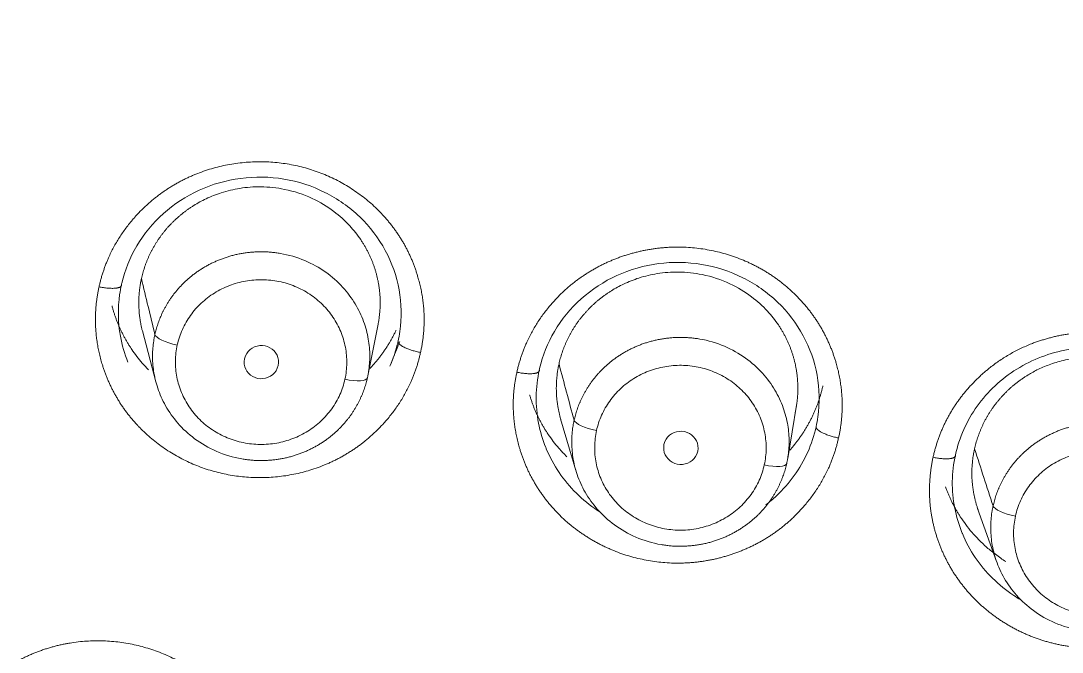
# Model space of a CAD drawing. Extents: x 6534 to 7663, y 0 to 827.
# Drawn here: x 7132.29 to 7145.88, y 523.25 to 531.49 of the extents above; entities that cross this region are included whole.
import ezdxf

# ---------------------------------------------------------------- set-up
doc = ezdxf.new("R2010")
doc.units = 0
doc.header["$LTSCALE"] = 30
doc.header["$MEASUREMENT"] = 0
doc.layers.add('1', color=7, linetype='CONTINUOUS')

msp = doc.modelspace()

# ---------------------------------------------------------------- linework, layer by layer
at = {"layer": '1', "color": 7, "linetype": 'Continuous', "lineweight": 18}
for p, q in [((7133.875, 527.445), (7134.051, 526.777)), ((7136.818, 526.856), (7136.953, 527.533)), ((7142.301, 525.777), (7142.416, 526.472)), ((7139.336, 526.297), (7139.536, 525.62)), ((7144.781, 525.123), (7145.029, 524.43))]:
    msp.add_line(p, q, dxfattribs=at)
for centre, major_axis, ratio, start_param, end_param in [((7103.394, 533.307), (-60.5, 0), 0.961466, 2.420581, 4.712389), ((7103.394, 533.445), (60, 0), 0.961466, 4.72417, 7.853982), ((7103.394, 533.445), (-59.925, 0), 0.961466, 1.570796, 4.712389), ((7134.331, 527.342), (0.293, -0.065), 0.268941, 3.272173, 4.771701), ((7136.52, 526.895), (-0.293, 0.065), 0.268891, 1.630242, 3.147224), ((7139.805, 526.224), (0.293, -0.065), 0.268935, 3.280974, 4.771675), ((7141.995, 525.776), (-0.293, 0.065), 0.268886, 1.630329, 3.155928), ((7145.275, 525.106), (0.293, -0.065), 0.26891, 3.298666, 4.771557)]:
    msp.add_ellipse(centre, major_axis=major_axis, ratio=ratio, start_param=start_param, end_param=end_param, dxfattribs=at)
at = {"layer": '1', "color": 7, "linetype": 'Continuous', "lineweight": 13}
for centre, major_axis, start_param, end_param in [((7103.394, 533.307), (-59.425, 0), 1.570796, 4.70194), ((7103.394, 533.307), (-57.948, 0), 1.579187, 4.712389), ((7103.394, 533.352), (57.403, 0), 4.721079, 7.853982)]:
    msp.add_ellipse(centre, major_axis=major_axis, ratio=0.961466, start_param=start_param, end_param=end_param, dxfattribs=at)
for points, degree, knots in [([(7133.309, 528.019), (7133.398, 528.421), (7133.758, 528.923), (7134.061, 529.209), (7134.238, 529.32), (7134.595, 529.543), (7135.438, 529.693), (7136.273, 529.522), (7136.977, 529.055), (7137.209, 528.712), (7137.323, 528.543), (7137.401, 528.353), (7137.478, 528.165), (7137.596, 527.564), (7137.507, 527.161)], 2, [0, 0, 0, 0.125, 0.1875, 0.25, 0.25, 0.375, 0.5, 0.625, 0.75, 0.75, 0.8125, 0.8125, 0.875, 1, 1, 1]), ([(7138.765, 526.904), (7138.854, 527.305), (7139.213, 527.807), (7139.516, 528.093), (7139.87, 528.314), (7140.263, 528.466), (7140.471, 528.503), (7140.891, 528.579), (7141.734, 528.406), (7142.088, 528.171), (7142.261, 528.055), (7142.555, 527.763), (7142.783, 527.424), (7142.861, 527.232), (7142.938, 527.044), (7143.054, 526.446), (7142.965, 526.045)], 2, [0, 0, 0, 0.125, 0.1875, 0.25, 0.3125, 0.375, 0.375, 0.5, 0.625, 0.625, 0.6875, 0.75, 0.8125, 0.8125, 0.875, 1, 1, 1]), ([(7134.331, 527.26), (7134.346, 527.329), (7134.369, 527.396), (7134.427, 527.526), (7134.462, 527.588), (7134.545, 527.704), (7134.592, 527.758), (7134.697, 527.856), (7134.755, 527.9), (7134.878, 527.977), (7134.943, 528.009), (7135.079, 528.062), (7135.15, 528.081), (7135.294, 528.107), (7135.367, 528.113), (7135.514, 528.111), (7135.587, 528.103), (7135.73, 528.074), (7135.8, 528.053), (7135.935, 527.997), (7135.999, 527.963), (7136.12, 527.883), (7136.176, 527.837), (7136.278, 527.737), (7136.324, 527.681), (7136.404, 527.563), (7136.438, 527.5), (7136.492, 527.37), (7136.512, 527.302), (7136.539, 527.163), (7136.545, 527.093), (7136.543, 526.952), (7136.535, 526.882), (7136.52, 526.813)], 3, [0, 0, 0, 0, 0.0625, 0.0625, 0.125, 0.125, 0.1875, 0.1875, 0.25, 0.25, 0.3125, 0.3125, 0.375, 0.375, 0.4375, 0.4375, 0.5, 0.5, 0.5625, 0.5625, 0.625, 0.625, 0.6875, 0.6875, 0.75, 0.75, 0.8125, 0.8125, 0.875, 0.875, 0.9375, 0.9375, 1, 1, 1, 1]), ([(7137.507, 527.161), (7137.418, 526.759), (7137.058, 526.257), (7136.755, 525.971), (7136.578, 525.86), (7136.221, 525.636), (7135.378, 525.487), (7134.543, 525.658), (7133.839, 526.124), (7133.607, 526.467), (7133.493, 526.637), (7133.415, 526.827), (7133.338, 527.014), (7133.22, 527.615), (7133.309, 528.019)], 2, [0, 0, 0, 0.125, 0.1875, 0.25, 0.25, 0.375, 0.5, 0.625, 0.75, 0.75, 0.8125, 0.8125, 0.875, 1, 1, 1]), ([(7144.199, 525.793), (7144.291, 526.199), (7144.526, 526.528), (7144.646, 526.695), (7144.952, 526.984), (7145.482, 527.318), (7145.909, 527.394), (7146.339, 527.47), (7146.758, 527.382), (7147.175, 527.294), (7147.528, 527.058), (7147.878, 526.825), (7148.108, 526.481), (7148.221, 526.311), (7148.376, 525.933), (7148.415, 525.735), (7148.489, 525.346), (7148.403, 524.934)], 2, [0, 0, 0, 0.125, 0.125, 0.1875, 0.25, 0.375, 0.375, 0.5, 0.5, 0.625, 0.625, 0.75, 0.75, 0.8125, 0.875, 0.875, 1, 1, 1]), ([(7136.52, 526.813), (7136.505, 526.744), (7136.483, 526.676), (7136.425, 526.547), (7136.389, 526.485), (7136.306, 526.369), (7136.259, 526.315), (7136.154, 526.217), (7136.096, 526.172), (7135.974, 526.096), (7135.908, 526.063), (7135.772, 526.011), (7135.702, 525.991), (7135.558, 525.966), (7135.484, 525.96), (7135.338, 525.962), (7135.265, 525.969), (7135.121, 525.999), (7135.051, 526.02), (7134.917, 526.076), (7134.852, 526.11), (7134.732, 526.19), (7134.675, 526.235), (7134.573, 526.336), (7134.527, 526.391), (7134.447, 526.509), (7134.414, 526.572), (7134.359, 526.703), (7134.339, 526.771), (7134.312, 526.91), (7134.306, 526.98), (7134.308, 527.121), (7134.316, 527.191), (7134.331, 527.26)], 3, [0, 0, 0, 0, 0.0625, 0.0625, 0.125, 0.125, 0.1875, 0.1875, 0.25, 0.25, 0.3125, 0.3125, 0.375, 0.375, 0.4375, 0.4375, 0.5, 0.5, 0.5625, 0.5625, 0.625, 0.625, 0.6875, 0.6875, 0.75, 0.75, 0.8125, 0.8125, 0.875, 0.875, 0.9375, 0.9375, 1, 1, 1, 1]), ([(7142.965, 526.045), (7142.876, 525.644), (7142.516, 525.142), (7142.214, 524.856), (7141.86, 524.635), (7141.467, 524.483), (7141.259, 524.446), (7140.839, 524.37), (7139.996, 524.543), (7139.642, 524.779), (7139.468, 524.894), (7139.174, 525.186), (7138.947, 525.526), (7138.869, 525.717), (7138.792, 525.905), (7138.676, 526.503), (7138.765, 526.904)], 2, [0, 0, 0, 0.125, 0.1875, 0.25, 0.3125, 0.375, 0.375, 0.5, 0.625, 0.625, 0.6875, 0.75, 0.8125, 0.8125, 0.875, 1, 1, 1]), ([(7139.805, 526.141), (7139.82, 526.21), (7139.842, 526.278), (7139.9, 526.407), (7139.936, 526.469), (7140.019, 526.585), (7140.066, 526.639), (7140.171, 526.738), (7140.229, 526.782), (7140.352, 526.859), (7140.417, 526.891), (7140.553, 526.943), (7140.624, 526.963), (7140.768, 526.989), (7140.841, 526.995), (7140.988, 526.993), (7141.061, 526.985), (7141.205, 526.956), (7141.275, 526.934), (7141.409, 526.879), (7141.474, 526.844), (7141.595, 526.765), (7141.651, 526.719), (7141.753, 526.618), (7141.799, 526.563), (7141.879, 526.445), (7141.913, 526.382), (7141.967, 526.251), (7141.988, 526.183), (7142.014, 526.044), (7142.021, 525.974), (7142.019, 525.833), (7142.011, 525.763), (7141.995, 525.694)], 3, [0, 0, 0, 0, 0.0625, 0.0625, 0.125, 0.125, 0.1875, 0.1875, 0.25, 0.25, 0.3125, 0.3125, 0.375, 0.375, 0.4375, 0.4375, 0.5, 0.5, 0.5625, 0.5625, 0.625, 0.625, 0.6875, 0.6875, 0.75, 0.75, 0.8125, 0.8125, 0.875, 0.875, 0.9375, 0.9375, 1, 1, 1, 1]), ([(7141.995, 525.694), (7141.98, 525.625), (7141.958, 525.557), (7141.9, 525.428), (7141.864, 525.366), (7141.781, 525.25), (7141.734, 525.196), (7141.629, 525.097), (7141.571, 525.053), (7141.448, 524.976), (7141.383, 524.944), (7141.247, 524.892), (7141.176, 524.872), (7141.032, 524.846), (7140.959, 524.84), (7140.812, 524.842), (7140.739, 524.85), (7140.596, 524.879), (7140.525, 524.901), (7140.391, 524.956), (7140.326, 524.991), (7140.206, 525.07), (7140.149, 525.116), (7140.047, 525.217), (7140.001, 525.272), (7139.921, 525.39), (7139.887, 525.453), (7139.833, 525.584), (7139.813, 525.652), (7139.786, 525.791), (7139.78, 525.861), (7139.782, 526.002), (7139.79, 526.072), (7139.805, 526.141)], 3, [0, 0, 0, 0, 0.0625, 0.0625, 0.125, 0.125, 0.1875, 0.1875, 0.25, 0.25, 0.3125, 0.3125, 0.375, 0.375, 0.4375, 0.4375, 0.5, 0.5, 0.5625, 0.5625, 0.625, 0.625, 0.6875, 0.6875, 0.75, 0.75, 0.8125, 0.8125, 0.875, 0.875, 0.9375, 0.9375, 1, 1, 1, 1]), ([(7142.672, 526.192), (7142.647, 526.078), (7142.61, 525.967), (7142.514, 525.753), (7142.456, 525.651), (7142.319, 525.459), (7142.24, 525.37), (7142.11, 525.248), (7142.063, 525.209), (7142.015, 525.172)], 3, [0, 0, 0, 0, 0.284941, 0.284941, 0.569882, 0.569882, 0.854823, 0.854823, 1, 1, 1, 1]), ([(7139.839, 525.086), (7139.832, 525.09), (7139.825, 525.095), (7139.719, 525.165), (7139.626, 525.24), (7139.457, 525.407), (7139.381, 525.498), (7139.25, 525.693), (7139.194, 525.797), (7139.147, 525.91), (7139.145, 525.914), (7139.143, 525.919)], 3, [0, 0, 0, 0, 0.02186, 0.02186, 0.343325, 0.343325, 0.664791, 0.664791, 0.986257, 0.986257, 1, 1, 1, 1]), ([(7145.275, 525.024), (7145.29, 525.092), (7145.312, 525.16), (7145.37, 525.29), (7145.406, 525.352), (7145.489, 525.468), (7145.537, 525.522), (7145.642, 525.62), (7145.699, 525.665), (7145.822, 525.741), (7145.888, 525.774), (7146.024, 525.826), (7146.095, 525.846), (7146.239, 525.872), (7146.313, 525.878), (7146.459, 525.876), (7146.533, 525.868), (7146.676, 525.839), (7146.746, 525.817), (7146.881, 525.761), (7146.946, 525.727), (7147.067, 525.647), (7147.123, 525.602), (7147.225, 525.501), (7147.271, 525.445), (7147.351, 525.327), (7147.385, 525.264), (7147.44, 525.133), (7147.46, 525.065), (7147.487, 524.926), (7147.493, 524.856), (7147.491, 524.715), (7147.483, 524.644), (7147.468, 524.575)], 3, [0, 0, 0, 0, 0.0625, 0.0625, 0.125, 0.125, 0.1875, 0.1875, 0.25, 0.25, 0.3125, 0.3125, 0.375, 0.375, 0.4375, 0.4375, 0.5, 0.5, 0.5625, 0.5625, 0.625, 0.625, 0.6875, 0.6875, 0.75, 0.75, 0.8125, 0.8125, 0.875, 0.875, 0.9375, 0.9375, 1, 1, 1, 1]), ([(7148.403, 524.934), (7148.311, 524.528), (7148.076, 524.2), (7147.956, 524.033), (7147.65, 523.743), (7147.119, 523.409), (7146.692, 523.334), (7146.263, 523.258), (7145.843, 523.346), (7145.427, 523.433), (7145.073, 523.669), (7144.724, 523.903), (7144.493, 524.247), (7144.38, 524.416), (7144.225, 524.794), (7144.187, 524.993), (7144.112, 525.382), (7144.199, 525.793)], 2, [0, 0, 0, 0.125, 0.125, 0.1875, 0.25, 0.375, 0.375, 0.5, 0.5, 0.625, 0.625, 0.75, 0.75, 0.8125, 0.875, 0.875, 1, 1, 1]), ([(7147.468, 524.575), (7147.453, 524.506), (7147.43, 524.439), (7147.372, 524.309), (7147.337, 524.247), (7147.254, 524.131), (7147.206, 524.077), (7147.101, 523.978), (7147.043, 523.934), (7146.92, 523.857), (7146.855, 523.825), (7146.719, 523.773), (7146.648, 523.753), (7146.504, 523.727), (7146.43, 523.721), (7146.283, 523.723), (7146.21, 523.731), (7146.067, 523.76), (7145.996, 523.782), (7145.862, 523.837), (7145.797, 523.872), (7145.676, 523.951), (7145.62, 523.997), (7145.517, 524.098), (7145.471, 524.153), (7145.391, 524.272), (7145.358, 524.335), (7145.303, 524.466), (7145.283, 524.534), (7145.256, 524.672), (7145.25, 524.743), (7145.251, 524.884), (7145.26, 524.955), (7145.275, 525.024)], 3, [0, 0, 0, 0, 0.0625, 0.0625, 0.125, 0.125, 0.1875, 0.1875, 0.25, 0.25, 0.3125, 0.3125, 0.375, 0.375, 0.4375, 0.4375, 0.5, 0.5, 0.5625, 0.5625, 0.625, 0.625, 0.6875, 0.6875, 0.75, 0.75, 0.8125, 0.8125, 0.875, 0.875, 0.9375, 0.9375, 1, 1, 1, 1]), ([(7145.344, 523.932), (7145.313, 523.949), (7145.283, 523.968), (7145.154, 524.054), (7145.061, 524.129), (7144.891, 524.296), (7144.815, 524.387), (7144.683, 524.583), (7144.627, 524.687), (7144.581, 524.8), (7144.579, 524.804), (7144.577, 524.809)], 3, [0, 0, 0, 0, 0.088519, 0.088519, 0.388077, 0.388077, 0.687636, 0.687636, 0.987194, 0.987194, 1, 1, 1, 1]), ([(7131.333, 522.172), (7131.507, 522.548), (7131.968, 522.967), (7132.326, 523.186), (7132.524, 523.259), (7132.921, 523.406), (7133.778, 523.384), (7134.557, 523.05), (7135.145, 522.453), (7135.298, 522.071), (7135.373, 521.883), (7135.408, 521.681), (7135.443, 521.482), (7135.429, 520.871), (7135.254, 520.494)], 2, [0, 0, 0, 0.125, 0.1875, 0.25, 0.25, 0.375, 0.5, 0.625, 0.75, 0.75, 0.8125, 0.8125, 0.875, 1, 1, 1])]:
    msp.add_open_spline(points, degree=degree, knots=knots, dxfattribs=at)
at = {"layer": '1', "color": 7, "linetype": 'Continuous', "lineweight": 18}
for points, knots in [([(7133.602, 528.047), (7133.603, 528.054), (7133.643, 528.231), (7133.78, 528.572), (7134.13, 528.998), (7134.605, 529.307), (7135.154, 529.464), (7135.728, 529.454), (7136.271, 529.278), (7136.734, 528.953), (7137.073, 528.508), (7137.256, 527.985), (7137.264, 527.573), (7137.223, 527.35), (7137.214, 527.308)], [0, 0, 0, 0, 0.003644, 0.097361, 0.19475, 0.292493, 0.390173, 0.487867, 0.585548, 0.683258, 0.780902, 0.878622, 0.976589, 1, 1, 1, 1]), ([(7133.863, 528.126), (7133.865, 528.138), (7133.871, 528.162), (7133.88, 528.198), (7133.891, 528.234), (7133.902, 528.27), (7133.914, 528.305), (7133.928, 528.341), (7133.942, 528.376), (7133.957, 528.411), (7133.973, 528.445), (7133.99, 528.479), (7134.008, 528.513), (7134.027, 528.547), (7134.046, 528.58), (7134.067, 528.613), (7134.088, 528.645), (7134.111, 528.677), (7134.134, 528.708), (7134.158, 528.739), (7134.183, 528.769), (7134.209, 528.799), (7134.236, 528.828), (7134.263, 528.856), (7134.292, 528.884), (7134.321, 528.911), (7134.351, 528.938), (7134.381, 528.963), (7134.413, 528.989), (7134.445, 529.013), (7134.478, 529.037), (7134.511, 529.059), (7134.585, 529.107), (7134.714, 529.177), (7134.914, 529.256), (7135.155, 529.314), (7135.434, 529.334), (7135.758, 529.3), (7136.084, 529.192), (7136.369, 529.021), (7136.577, 528.832), (7136.687, 528.693), (7136.738, 528.618), (7136.749, 528.6), (7136.761, 528.582), (7136.772, 528.564), (7136.782, 528.545), (7136.793, 528.527), (7136.803, 528.508), (7136.813, 528.489), (7136.823, 528.47), (7136.832, 528.452), (7136.841, 528.432), (7136.85, 528.413), (7136.858, 528.394), (7136.867, 528.375), (7136.875, 528.355), (7136.882, 528.336), (7136.89, 528.316), (7136.897, 528.297), (7136.903, 528.277), (7136.91, 528.257), (7136.916, 528.237), (7136.922, 528.218), (7136.928, 528.198), (7136.933, 528.178), (7136.938, 528.158), (7136.943, 528.137), (7136.947, 528.117), (7136.952, 528.097), (7136.955, 528.077), (7136.959, 528.057), (7136.962, 528.037), (7136.965, 528.016), (7136.968, 527.996), (7136.971, 527.976), (7136.973, 527.955), (7136.975, 527.935), (7136.976, 527.915), (7136.978, 527.895), (7136.979, 527.874), (7136.979, 527.854), (7136.98, 527.834), (7136.98, 527.814), (7136.98, 527.793), (7136.98, 527.773), (7136.979, 527.753), (7136.978, 527.733), (7136.977, 527.713), (7136.975, 527.693), (7136.973, 527.673), (7136.971, 527.653), (7136.969, 527.633), (7136.967, 527.613), (7136.964, 527.593), (7136.961, 527.574), (7136.957, 527.554), (7136.954, 527.534), (7136.95, 527.515), (7136.947, 527.502), (7136.946, 527.496)], [0, 0, 0, 0, 0.007812, 0.015641, 0.023488, 0.031352, 0.039233, 0.047131, 0.055047, 0.062979, 0.070929, 0.078896, 0.08688, 0.094882, 0.1029, 0.110936, 0.118989, 0.127059, 0.135147, 0.143252, 0.151373, 0.159512, 0.167668, 0.175842, 0.184032, 0.19224, 0.200465, 0.208707, 0.216966, 0.225242, 0.233536, 0.241846, 0.250174, 0.28753, 0.331205, 0.381194, 0.43749, 0.500085, 0.577262, 0.64462, 0.702146, 0.749831, 0.754284, 0.758732, 0.763175, 0.767613, 0.772047, 0.776475, 0.780899, 0.785317, 0.789731, 0.79414, 0.798544, 0.802943, 0.807337, 0.811726, 0.81611, 0.82049, 0.824864, 0.829234, 0.833599, 0.837958, 0.842313, 0.846663, 0.851008, 0.855348, 0.859684, 0.864014, 0.868339, 0.87266, 0.876976, 0.881286, 0.885592, 0.889893, 0.894189, 0.89848, 0.902767, 0.907048, 0.911324, 0.915596, 0.919863, 0.924124, 0.928381, 0.932633, 0.93688, 0.941123, 0.94536, 0.949592, 0.95382, 0.958043, 0.96226, 0.966473, 0.970681, 0.974884, 0.979082, 0.983276, 0.987464, 0.991648, 0.995826, 1, 1, 1, 1]), ([(7136.813, 526.831), (7136.814, 526.836), (7136.817, 526.847), (7136.82, 526.864), (7136.823, 526.881), (7136.826, 526.898), (7136.839, 526.976), (7136.85, 527.123), (7136.831, 527.343), (7136.769, 527.574), (7136.658, 527.805), (7136.493, 528.026), (7136.272, 528.222), (7135.996, 528.376), (7135.767, 528.442), (7135.618, 528.465), (7135.56, 528.471), (7135.502, 528.476), (7135.444, 528.477), (7135.386, 528.477), (7135.33, 528.474), (7135.274, 528.47), (7135.218, 528.463), (7135.164, 528.454), (7135.11, 528.443), (7135.058, 528.431), (7135.006, 528.416), (7134.956, 528.4), (7134.907, 528.383), (7134.859, 528.363), (7134.812, 528.343), (7134.766, 528.321), (7134.722, 528.297), (7134.679, 528.273), (7134.638, 528.247), (7134.598, 528.22), (7134.559, 528.193), (7134.522, 528.164), (7134.486, 528.134), (7134.451, 528.104), (7134.418, 528.073), (7134.387, 528.042), (7134.357, 528.009), (7134.328, 527.977), (7134.301, 527.943), (7134.275, 527.91), (7134.25, 527.876), (7134.227, 527.842), (7134.205, 527.808), (7134.185, 527.773), (7134.165, 527.738), (7134.147, 527.704), (7134.131, 527.669), (7134.115, 527.634), (7134.101, 527.6), (7134.088, 527.566), (7134.076, 527.531), (7134.065, 527.497), (7134.055, 527.463), (7134.046, 527.43), (7134.041, 527.408), (7134.039, 527.396)], [0, 0, 0, 0, 0.003868, 0.007805, 0.01181, 0.015885, 0.020029, 0.067464, 0.118837, 0.174144, 0.233385, 0.296555, 0.363653, 0.434676, 0.50962, 0.522978, 0.536217, 0.549335, 0.562333, 0.575212, 0.58797, 0.600609, 0.613128, 0.625526, 0.637805, 0.649964, 0.662003, 0.673923, 0.685722, 0.697401, 0.708961, 0.7204, 0.73172, 0.74292, 0.754, 0.76496, 0.7758, 0.78652, 0.797121, 0.807601, 0.817962, 0.828202, 0.838323, 0.848324, 0.858205, 0.867966, 0.877608, 0.887129, 0.896531, 0.905812, 0.914974, 0.924016, 0.932938, 0.941741, 0.950423, 0.958985, 0.967428, 0.975751, 0.983954, 0.992037, 1, 1, 1, 1]), ([(7139.057, 526.933), (7139.059, 526.939), (7139.099, 527.115), (7139.235, 527.456), (7139.585, 527.883), (7140.059, 528.193), (7140.609, 528.35), (7141.183, 528.34), (7141.727, 528.164), (7142.19, 527.838), (7142.53, 527.393), (7142.714, 526.87), (7142.722, 526.457), (7142.681, 526.234), (7142.672, 526.192)], [0, 0, 0, 0, 0.003406, 0.096975, 0.19437, 0.29215, 0.389868, 0.487607, 0.585332, 0.683082, 0.780758, 0.878502, 0.976486, 1, 1, 1, 1]), ([(7133.876, 527.44), (7133.876, 527.441), (7133.874, 527.449), (7133.87, 527.464), (7133.865, 527.484), (7133.861, 527.504), (7133.857, 527.524), (7133.853, 527.544), (7133.849, 527.564), (7133.846, 527.585), (7133.843, 527.605), (7133.84, 527.625), (7133.838, 527.645), (7133.835, 527.666), (7133.833, 527.686), (7133.832, 527.706), (7133.831, 527.726), (7133.83, 527.747), (7133.829, 527.767), (7133.828, 527.787), (7133.828, 527.807), (7133.828, 527.828), (7133.829, 527.848), (7133.829, 527.868), (7133.83, 527.888), (7133.831, 527.908), (7133.833, 527.928), (7133.835, 527.948), (7133.837, 527.968), (7133.839, 527.988), (7133.842, 528.008), (7133.844, 528.028), (7133.847, 528.047), (7133.851, 528.067), (7133.854, 528.087), (7133.858, 528.106), (7133.861, 528.119), (7133.863, 528.126)], [0, 0, 0, 0, 0.005744, 0.035546, 0.065313, 0.095047, 0.124747, 0.154413, 0.184045, 0.213643, 0.243208, 0.272738, 0.302235, 0.331698, 0.361127, 0.390523, 0.419884, 0.449212, 0.478505, 0.507765, 0.536991, 0.566183, 0.595342, 0.624466, 0.653557, 0.682613, 0.711636, 0.740625, 0.76958, 0.798501, 0.827388, 0.856242, 0.885061, 0.913847, 0.942598, 0.971316, 1, 1, 1, 1]), ([(7139.315, 527.011), (7139.317, 527.023), (7139.323, 527.048), (7139.332, 527.084), (7139.343, 527.12), (7139.354, 527.156), (7139.366, 527.191), (7139.38, 527.227), (7139.394, 527.262), (7139.409, 527.297), (7139.425, 527.331), (7139.442, 527.365), (7139.46, 527.399), (7139.479, 527.433), (7139.498, 527.466), (7139.519, 527.499), (7139.54, 527.531), (7139.563, 527.563), (7139.586, 527.594), (7139.61, 527.625), (7139.635, 527.655), (7139.661, 527.685), (7139.688, 527.714), (7139.715, 527.742), (7139.744, 527.77), (7139.773, 527.797), (7139.803, 527.824), (7139.834, 527.85), (7139.865, 527.875), (7139.897, 527.899), (7139.93, 527.923), (7139.964, 527.946), (7140.038, 527.993), (7140.166, 528.063), (7140.367, 528.143), (7140.608, 528.2), (7140.887, 528.221), (7141.211, 528.186), (7141.538, 528.078), (7141.822, 527.907), (7142.031, 527.718), (7142.141, 527.579), (7142.191, 527.504), (7142.203, 527.486), (7142.214, 527.468), (7142.225, 527.449), (7142.236, 527.431), (7142.247, 527.413), (7142.257, 527.394), (7142.267, 527.375), (7142.276, 527.356), (7142.286, 527.337), (7142.295, 527.318), (7142.304, 527.299), (7142.312, 527.28), (7142.32, 527.261), (7142.328, 527.241), (7142.336, 527.222), (7142.343, 527.202), (7142.35, 527.182), (7142.357, 527.163), (7142.364, 527.143), (7142.37, 527.123), (7142.376, 527.103), (7142.382, 527.083), (7142.387, 527.063), (7142.392, 527.043), (7142.397, 527.023), (7142.401, 527.003), (7142.405, 526.983), (7142.409, 526.963), (7142.413, 526.942), (7142.416, 526.922), (7142.419, 526.902), (7142.422, 526.882), (7142.424, 526.861), (7142.427, 526.841), (7142.428, 526.821), (7142.43, 526.801), (7142.431, 526.78), (7142.432, 526.76), (7142.433, 526.74), (7142.434, 526.719), (7142.434, 526.699), (7142.434, 526.679), (7142.433, 526.659), (7142.433, 526.639), (7142.432, 526.619), (7142.431, 526.598), (7142.429, 526.578), (7142.427, 526.558), (7142.425, 526.538), (7142.423, 526.519), (7142.42, 526.499), (7142.418, 526.479), (7142.414, 526.459), (7142.411, 526.44), (7142.407, 526.42), (7142.404, 526.4), (7142.401, 526.387), (7142.399, 526.381)], [0, 0, 0, 0, 0.007812, 0.015641, 0.023487, 0.03135, 0.039231, 0.047129, 0.055044, 0.062976, 0.070926, 0.078892, 0.086876, 0.094877, 0.102895, 0.110931, 0.118984, 0.127053, 0.13514, 0.143245, 0.151366, 0.159504, 0.16766, 0.175833, 0.184023, 0.19223, 0.200454, 0.208695, 0.216954, 0.22523, 0.233522, 0.241832, 0.250159, 0.287515, 0.331194, 0.381189, 0.437493, 0.500095, 0.577273, 0.644632, 0.702161, 0.749854, 0.754307, 0.758755, 0.763199, 0.767637, 0.77207, 0.776498, 0.780922, 0.78534, 0.789754, 0.794162, 0.798566, 0.802965, 0.807358, 0.811747, 0.816131, 0.82051, 0.824885, 0.829254, 0.833618, 0.837977, 0.842332, 0.846681, 0.851026, 0.855366, 0.859701, 0.86403, 0.868355, 0.872675, 0.876991, 0.881301, 0.885606, 0.889907, 0.894202, 0.898493, 0.902779, 0.907059, 0.911335, 0.915606, 0.919873, 0.924134, 0.92839, 0.932642, 0.936888, 0.94113, 0.945367, 0.949598, 0.953825, 0.958048, 0.962265, 0.966477, 0.970685, 0.974887, 0.979085, 0.983278, 0.987466, 0.991649, 0.995827, 1, 1, 1, 1]), ([(7133.687, 527.034), (7133.643, 527.144), (7133.558, 527.435), (7133.552, 527.783), (7133.592, 528.005), (7133.602, 528.047)], [0, 0, 0, 0, 0.344049, 0.874007, 1, 1, 1, 1]), ([(7133.479, 527.769), (7133.48, 527.765), (7133.485, 527.747), (7133.493, 527.716), (7133.506, 527.675), (7133.52, 527.634), (7133.535, 527.593), (7133.55, 527.552), (7133.567, 527.512), (7133.585, 527.472), (7133.604, 527.432), (7133.623, 527.393), (7133.644, 527.354), (7133.666, 527.316), (7133.688, 527.277), (7133.712, 527.24), (7133.769, 527.152), (7133.849, 527.048), (7133.927, 526.963), (7133.955, 526.934)], [0, 0, 0, 0, 0.011777, 0.056401, 0.101121, 0.145935, 0.190844, 0.235848, 0.280947, 0.326141, 0.37143, 0.416814, 0.462292, 0.507866, 0.553534, 0.599297, 0.645155, 0.876832, 1, 1, 1, 1]), ([(7136.844, 526.951), (7136.846, 526.953), (7136.853, 526.961), (7136.866, 526.975), (7136.882, 526.992), (7136.897, 527.009), (7136.912, 527.027), (7136.927, 527.045), (7136.942, 527.062), (7136.957, 527.08), (7136.971, 527.098), (7136.985, 527.117), (7136.999, 527.135), (7137.012, 527.154), (7137.025, 527.172), (7137.038, 527.191), (7137.051, 527.21), (7137.064, 527.229), (7137.076, 527.248), (7137.088, 527.267), (7137.1, 527.287), (7137.111, 527.306), (7137.122, 527.326), (7137.133, 527.345), (7137.144, 527.365), (7137.154, 527.385), (7137.165, 527.405), (7137.175, 527.425), (7137.182, 527.44), (7137.186, 527.448), (7137.187, 527.45)], [0, 0, 0, 0, 0.015081, 0.05322, 0.091311, 0.129354, 0.167348, 0.205293, 0.24319, 0.281039, 0.318838, 0.35659, 0.394292, 0.431947, 0.469552, 0.50711, 0.544618, 0.582078, 0.61949, 0.656853, 0.694168, 0.731434, 0.768652, 0.805821, 0.842942, 0.880014, 0.917038, 0.954013, 0.99094, 1, 1, 1, 1]), ([(7134.039, 527.396), (7134.037, 527.39), (7134.035, 527.379), (7134.031, 527.361), (7134.028, 527.344), (7134.025, 527.328), (7134.014, 527.256), (7134.003, 527.12), (7134.017, 526.912), (7134.071, 526.688), (7134.173, 526.455), (7134.334, 526.228), (7134.556, 526.022), (7134.84, 525.857), (7135.078, 525.786), (7135.233, 525.762), (7135.292, 525.756), (7135.35, 525.752), (7135.408, 525.75), (7135.466, 525.75), (7135.522, 525.753), (7135.579, 525.758), (7135.634, 525.765), (7135.688, 525.774), (7135.742, 525.784), (7135.795, 525.797), (7135.846, 525.811), (7135.897, 525.827), (7135.946, 525.845), (7135.994, 525.864), (7136.041, 525.885), (7136.086, 525.907), (7136.13, 525.93), (7136.173, 525.955), (7136.215, 525.981), (7136.255, 526.007), (7136.294, 526.035), (7136.331, 526.064), (7136.367, 526.093), (7136.401, 526.124), (7136.434, 526.155), (7136.466, 526.186), (7136.496, 526.219), (7136.524, 526.251), (7136.552, 526.285), (7136.578, 526.318), (7136.602, 526.352), (7136.625, 526.386), (7136.647, 526.42), (7136.667, 526.455), (7136.687, 526.489), (7136.705, 526.524), (7136.721, 526.559), (7136.737, 526.593), (7136.751, 526.628), (7136.764, 526.662), (7136.776, 526.696), (7136.787, 526.73), (7136.797, 526.764), (7136.805, 526.797), (7136.811, 526.82), (7136.813, 526.831)], [0, 0, 0, 0, 0.004262, 0.008395, 0.012399, 0.016275, 0.020023, 0.063396, 0.111868, 0.165437, 0.224099, 0.287852, 0.356691, 0.430612, 0.509612, 0.522991, 0.53625, 0.549388, 0.562405, 0.575301, 0.588077, 0.600731, 0.613265, 0.625678, 0.63797, 0.650141, 0.662192, 0.674122, 0.68593, 0.697618, 0.709186, 0.720632, 0.731957, 0.743162, 0.754246, 0.765209, 0.776051, 0.786772, 0.797372, 0.807852, 0.81821, 0.828448, 0.838565, 0.848561, 0.858436, 0.868191, 0.877824, 0.887337, 0.896728, 0.905999, 0.915149, 0.924178, 0.933086, 0.941874, 0.95054, 0.959086, 0.96751, 0.975814, 0.983997, 0.992059, 1, 1, 1, 1]), ([(7137.214, 527.308), (7137.212, 527.3), (7137.187, 527.189), (7137.15, 527.08), (7137.107, 526.982)], [0, 0, 0, 0, 0.06534, 1, 1, 1, 1]), ([(7142.288, 525.713), (7142.29, 525.718), (7142.292, 525.729), (7142.295, 525.746), (7142.298, 525.763), (7142.301, 525.78), (7142.314, 525.856), (7142.325, 526.001), (7142.307, 526.218), (7142.248, 526.447), (7142.139, 526.679), (7141.975, 526.901), (7141.753, 527.1), (7141.475, 527.256), (7141.244, 527.324), (7141.093, 527.347), (7141.035, 527.353), (7140.976, 527.357), (7140.919, 527.359), (7140.861, 527.359), (7140.804, 527.356), (7140.748, 527.351), (7140.693, 527.344), (7140.639, 527.335), (7140.585, 527.325), (7140.532, 527.312), (7140.481, 527.298), (7140.43, 527.282), (7140.381, 527.264), (7140.333, 527.245), (7140.286, 527.224), (7140.241, 527.202), (7140.197, 527.179), (7140.154, 527.154), (7140.112, 527.128), (7140.072, 527.102), (7140.033, 527.074), (7139.996, 527.045), (7139.96, 527.016), (7139.926, 526.985), (7139.893, 526.954), (7139.861, 526.923), (7139.831, 526.89), (7139.802, 526.858), (7139.775, 526.824), (7139.749, 526.791), (7139.724, 526.757), (7139.701, 526.723), (7139.679, 526.688), (7139.659, 526.654), (7139.639, 526.619), (7139.621, 526.585), (7139.605, 526.55), (7139.589, 526.515), (7139.575, 526.481), (7139.562, 526.446), (7139.55, 526.412), (7139.539, 526.378), (7139.529, 526.344), (7139.52, 526.31), (7139.515, 526.288), (7139.512, 526.277)], [0, 0, 0, 0, 0.00393, 0.007893, 0.011888, 0.015916, 0.019977, 0.066373, 0.117006, 0.171871, 0.230967, 0.29429, 0.361837, 0.433604, 0.509587, 0.522943, 0.53618, 0.549297, 0.562294, 0.575172, 0.587929, 0.600567, 0.613085, 0.625483, 0.637761, 0.649919, 0.661958, 0.673877, 0.685676, 0.697355, 0.708914, 0.720353, 0.731673, 0.742873, 0.753953, 0.764913, 0.775754, 0.786475, 0.797076, 0.807557, 0.817918, 0.82816, 0.838282, 0.848284, 0.858166, 0.867929, 0.877572, 0.887095, 0.896498, 0.905782, 0.914946, 0.92399, 0.932915, 0.941719, 0.950404, 0.95897, 0.967415, 0.975741, 0.983947, 0.992033, 1, 1, 1, 1]), ([(7144.491, 525.824), (7144.516, 525.938), (7144.553, 526.049), (7144.648, 526.263), (7144.707, 526.365), (7144.844, 526.557), (7144.923, 526.646), (7145.096, 526.808), (7145.191, 526.881), (7145.394, 527.008), (7145.502, 527.061), (7145.727, 527.147), (7145.844, 527.179), (7146.082, 527.221), (7146.204, 527.231), (7146.446, 527.227), (7146.566, 527.214), (7146.803, 527.165), (7146.919, 527.13), (7147.142, 527.037), (7147.248, 526.981), (7147.448, 526.849), (7147.541, 526.773), (7147.709, 526.606), (7147.785, 526.515), (7147.917, 526.32), (7147.973, 526.216), (7148.063, 525.999), (7148.097, 525.887), (7148.141, 525.658), (7148.151, 525.542), (7148.148, 525.309), (7148.135, 525.193), (7148.11, 525.079)], [0, 0, 0, 0, 0.0625, 0.0625, 0.125, 0.125, 0.1875, 0.1875, 0.25, 0.25, 0.3125, 0.3125, 0.375, 0.375, 0.4375, 0.4375, 0.5, 0.5, 0.5625, 0.5625, 0.625, 0.625, 0.6875, 0.6875, 0.75, 0.75, 0.8125, 0.8125, 0.875, 0.875, 0.9375, 0.9375, 1, 1, 1, 1]), ([(7144.741, 525.902), (7144.743, 525.915), (7144.749, 525.939), (7144.758, 525.975), (7144.769, 526.011), (7144.78, 526.047), (7144.792, 526.082), (7144.806, 526.118), (7144.82, 526.153), (7144.835, 526.188), (7144.851, 526.222), (7144.868, 526.257), (7144.886, 526.291), (7144.905, 526.324), (7144.924, 526.357), (7144.945, 526.39), (7144.967, 526.422), (7144.989, 526.454), (7145.012, 526.485), (7145.037, 526.516), (7145.062, 526.547), (7145.088, 526.576), (7145.114, 526.605), (7145.142, 526.634), (7145.17, 526.662), (7145.199, 526.689), (7145.229, 526.716), (7145.26, 526.741), (7145.292, 526.767), (7145.324, 526.791), (7145.357, 526.815), (7145.39, 526.837), (7145.455, 526.879), (7145.561, 526.939), (7145.72, 527.007), (7145.907, 527.064), (7146.122, 527.101), (7146.362, 527.109), (7146.655, 527.073), (7146.966, 526.97), (7147.252, 526.799), (7147.461, 526.61), (7147.571, 526.471), (7147.621, 526.395), (7147.633, 526.377), (7147.644, 526.359), (7147.655, 526.34), (7147.666, 526.322), (7147.677, 526.304), (7147.687, 526.285), (7147.697, 526.266), (7147.706, 526.247), (7147.716, 526.228), (7147.725, 526.209), (7147.734, 526.19), (7147.742, 526.171), (7147.75, 526.152), (7147.758, 526.132), (7147.766, 526.113), (7147.773, 526.093), (7147.781, 526.073), (7147.787, 526.054), (7147.794, 526.034), (7147.8, 526.014), (7147.806, 525.994), (7147.812, 525.974), (7147.817, 525.954), (7147.822, 525.934), (7147.827, 525.914), (7147.831, 525.894), (7147.836, 525.874), (7147.839, 525.853), (7147.843, 525.833), (7147.846, 525.813), (7147.849, 525.793), (7147.852, 525.772), (7147.855, 525.752), (7147.857, 525.732), (7147.859, 525.711), (7147.86, 525.691), (7147.862, 525.671), (7147.863, 525.651), (7147.863, 525.63), (7147.864, 525.61), (7147.864, 525.59), (7147.864, 525.569), (7147.864, 525.549), (7147.863, 525.529), (7147.862, 525.509), (7147.861, 525.489), (7147.859, 525.469), (7147.858, 525.451), (7147.857, 525.44), (7147.856, 525.436)], [0, 0, 0, 0, 0.008092, 0.016202, 0.02433, 0.032476, 0.04064, 0.048822, 0.057021, 0.065239, 0.073474, 0.081727, 0.089998, 0.098287, 0.106593, 0.114918, 0.12326, 0.13162, 0.139998, 0.148394, 0.156808, 0.165239, 0.173688, 0.182155, 0.19064, 0.199142, 0.207662, 0.2162, 0.224756, 0.23333, 0.241921, 0.25053, 0.259156, 0.290968, 0.327341, 0.36827, 0.413749, 0.463773, 0.518333, 0.598319, 0.668128, 0.72776, 0.777213, 0.781827, 0.786435, 0.791038, 0.795636, 0.800229, 0.804817, 0.8094, 0.813977, 0.818549, 0.823116, 0.827678, 0.832235, 0.836787, 0.841334, 0.845875, 0.850411, 0.854943, 0.859469, 0.863989, 0.868505, 0.873016, 0.877522, 0.882022, 0.886517, 0.891008, 0.895493, 0.899973, 0.904448, 0.908918, 0.913382, 0.917842, 0.922297, 0.926746, 0.93119, 0.93563, 0.940064, 0.944493, 0.948917, 0.953336, 0.95775, 0.962159, 0.966563, 0.970961, 0.975355, 0.979744, 0.984127, 0.988506, 0.992879, 0.997248, 1, 1, 1, 1]), ([(7139.143, 525.919), (7139.101, 526.023), (7139.069, 526.13), (7139.026, 526.354), (7139.016, 526.47), (7139.019, 526.703), (7139.032, 526.819), (7139.058, 526.933)], [0, 0, 0, 0, 0.323696, 0.323696, 0.661848, 0.661848, 1, 1, 1, 1]), ([(7139.339, 526.284), (7139.339, 526.286), (7139.337, 526.294), (7139.332, 526.309), (7139.327, 526.329), (7139.322, 526.349), (7139.317, 526.369), (7139.313, 526.389), (7139.309, 526.409), (7139.305, 526.43), (7139.301, 526.45), (7139.298, 526.47), (7139.295, 526.49), (7139.292, 526.511), (7139.289, 526.531), (7139.287, 526.551), (7139.285, 526.571), (7139.284, 526.592), (7139.282, 526.612), (7139.281, 526.632), (7139.281, 526.653), (7139.28, 526.673), (7139.28, 526.693), (7139.28, 526.713), (7139.281, 526.733), (7139.281, 526.754), (7139.282, 526.774), (7139.283, 526.794), (7139.285, 526.814), (7139.287, 526.834), (7139.289, 526.854), (7139.291, 526.874), (7139.293, 526.894), (7139.296, 526.913), (7139.299, 526.933), (7139.303, 526.953), (7139.306, 526.972), (7139.31, 526.992), (7139.313, 527.005), (7139.315, 527.011)], [0, 0, 0, 0, 0.006583, 0.034736, 0.062857, 0.090946, 0.119004, 0.147029, 0.175023, 0.202985, 0.230915, 0.258813, 0.286679, 0.314514, 0.342316, 0.370087, 0.397825, 0.425532, 0.453207, 0.48085, 0.508461, 0.53604, 0.563588, 0.591103, 0.618586, 0.646038, 0.673457, 0.700845, 0.728201, 0.755524, 0.782816, 0.810076, 0.837304, 0.8645, 0.891664, 0.918796, 0.945896, 0.972964, 1, 1, 1, 1]), ([(7142.327, 525.884), (7142.33, 525.888), (7142.339, 525.898), (7142.352, 525.913), (7142.367, 525.931), (7142.382, 525.949), (7142.397, 525.967), (7142.411, 525.985), (7142.425, 526.003), (7142.439, 526.021), (7142.452, 526.04), (7142.465, 526.059), (7142.478, 526.077), (7142.491, 526.096), (7142.504, 526.115), (7142.516, 526.134), (7142.528, 526.154), (7142.54, 526.173), (7142.551, 526.192), (7142.562, 526.212), (7142.573, 526.232), (7142.584, 526.251), (7142.595, 526.271), (7142.605, 526.291), (7142.615, 526.311), (7142.625, 526.331), (7142.634, 526.352), (7142.643, 526.372), (7142.652, 526.392), (7142.661, 526.413), (7142.669, 526.433), (7142.678, 526.454), (7142.685, 526.474), (7142.693, 526.495), (7142.701, 526.516), (7142.708, 526.537), (7142.715, 526.557), (7142.721, 526.578), (7142.728, 526.599), (7142.734, 526.62), (7142.739, 526.641), (7142.745, 526.662), (7142.75, 526.683), (7142.755, 526.705), (7142.759, 526.719), (7142.76, 526.726)], [0, 0, 0, 0, 0.015834, 0.039877, 0.06389, 0.087873, 0.111827, 0.13575, 0.159644, 0.183508, 0.207342, 0.231146, 0.254921, 0.278666, 0.30238, 0.326066, 0.349721, 0.373346, 0.396942, 0.420508, 0.444044, 0.467551, 0.491028, 0.514475, 0.537892, 0.561279, 0.584637, 0.607965, 0.631264, 0.654532, 0.677771, 0.70098, 0.72416, 0.74731, 0.77043, 0.79352, 0.816581, 0.839612, 0.862614, 0.885586, 0.908528, 0.93144, 0.954323, 0.977176, 1, 1, 1, 1]), ([(7138.931, 526.606), (7138.932, 526.606), (7138.936, 526.592), (7138.944, 526.565), (7138.958, 526.523), (7138.973, 526.483), (7138.988, 526.442), (7139.005, 526.402), (7139.023, 526.362), (7139.042, 526.322), (7139.061, 526.282), (7139.082, 526.243), (7139.104, 526.205), (7139.126, 526.166), (7139.15, 526.129), (7139.208, 526.041), (7139.293, 525.929), (7139.38, 525.836), (7139.416, 525.8)], [0, 0, 0, 0, 0.000646, 0.046422, 0.092299, 0.138275, 0.184352, 0.230528, 0.276804, 0.32318, 0.369656, 0.416232, 0.462908, 0.509683, 0.556558, 0.603533, 0.840223, 1, 1, 1, 1]), ([(7139.512, 526.277), (7139.511, 526.271), (7139.509, 526.26), (7139.505, 526.243), (7139.502, 526.226), (7139.499, 526.209), (7139.488, 526.136), (7139.476, 525.996), (7139.492, 525.785), (7139.547, 525.559), (7139.652, 525.327), (7139.814, 525.101), (7140.036, 524.898), (7140.318, 524.736), (7140.554, 524.666), (7140.708, 524.643), (7140.766, 524.636), (7140.825, 524.632), (7140.883, 524.631), (7140.94, 524.631), (7140.997, 524.634), (7141.053, 524.639), (7141.109, 524.645), (7141.163, 524.654), (7141.217, 524.665), (7141.27, 524.678), (7141.321, 524.692), (7141.372, 524.708), (7141.421, 524.726), (7141.469, 524.745), (7141.516, 524.766), (7141.561, 524.788), (7141.606, 524.812), (7141.648, 524.836), (7141.69, 524.862), (7141.73, 524.889), (7141.769, 524.917), (7141.806, 524.945), (7141.842, 524.975), (7141.876, 525.005), (7141.909, 525.036), (7141.941, 525.068), (7141.971, 525.1), (7142, 525.133), (7142.027, 525.166), (7142.053, 525.2), (7142.077, 525.234), (7142.1, 525.268), (7142.122, 525.302), (7142.143, 525.337), (7142.162, 525.371), (7142.18, 525.406), (7142.196, 525.44), (7142.212, 525.475), (7142.226, 525.51), (7142.239, 525.544), (7142.251, 525.578), (7142.262, 525.612), (7142.272, 525.646), (7142.281, 525.679), (7142.286, 525.702), (7142.288, 525.713)], [0, 0, 0, 0, 0.004119, 0.008174, 0.012167, 0.016097, 0.019963, 0.064396, 0.113626, 0.167651, 0.226467, 0.290074, 0.358468, 0.431645, 0.509603, 0.522987, 0.536251, 0.549393, 0.562415, 0.575315, 0.588095, 0.600753, 0.613291, 0.625707, 0.638002, 0.650177, 0.66223, 0.674162, 0.685973, 0.697664, 0.709233, 0.720681, 0.732008, 0.743214, 0.754299, 0.765262, 0.776105, 0.786827, 0.797427, 0.807907, 0.818265, 0.828503, 0.838619, 0.848614, 0.858488, 0.868241, 0.877873, 0.887383, 0.896773, 0.906041, 0.915189, 0.924215, 0.93312, 0.941904, 0.950567, 0.959108, 0.967529, 0.975828, 0.984007, 0.992064, 1, 1, 1, 1]), ([(7147.761, 524.596), (7147.762, 524.601), (7147.765, 524.612), (7147.768, 524.629), (7147.771, 524.645), (7147.774, 524.662), (7147.786, 524.738), (7147.798, 524.881), (7147.781, 525.097), (7147.722, 525.325), (7147.614, 525.557), (7147.451, 525.781), (7147.229, 525.98), (7146.949, 526.138), (7146.717, 526.206), (7146.566, 526.229), (7146.507, 526.236), (7146.449, 526.24), (7146.391, 526.241), (7146.333, 526.241), (7146.276, 526.238), (7146.22, 526.233), (7146.165, 526.226), (7146.11, 526.218), (7146.057, 526.207), (7146.004, 526.194), (7145.953, 526.18), (7145.902, 526.164), (7145.853, 526.146), (7145.805, 526.127), (7145.758, 526.106), (7145.712, 526.084), (7145.668, 526.061), (7145.625, 526.036), (7145.583, 526.01), (7145.543, 525.983), (7145.505, 525.956), (7145.467, 525.927), (7145.431, 525.897), (7145.397, 525.867), (7145.364, 525.836), (7145.332, 525.804), (7145.302, 525.772), (7145.273, 525.739), (7145.246, 525.706), (7145.22, 525.672), (7145.195, 525.638), (7145.172, 525.604), (7145.15, 525.57), (7145.129, 525.535), (7145.11, 525.5), (7145.092, 525.466), (7145.075, 525.431), (7145.06, 525.396), (7145.045, 525.362), (7145.032, 525.327), (7145.02, 525.293), (7145.009, 525.259), (7144.999, 525.225), (7144.991, 525.191), (7144.985, 525.169), (7144.983, 525.158)], [0, 0, 0, 0, 0.003927, 0.007866, 0.011819, 0.015784, 0.019761, 0.065642, 0.11591, 0.170563, 0.229597, 0.293009, 0.360795, 0.432949, 0.509466, 0.522824, 0.536063, 0.549181, 0.56218, 0.575059, 0.587818, 0.600458, 0.612977, 0.625377, 0.637656, 0.649816, 0.661857, 0.673777, 0.685578, 0.697259, 0.70882, 0.720261, 0.731582, 0.742784, 0.753866, 0.764829, 0.775671, 0.786394, 0.796998, 0.807481, 0.817845, 0.828089, 0.838214, 0.848218, 0.858104, 0.867869, 0.877515, 0.887041, 0.896448, 0.905735, 0.914902, 0.92395, 0.932879, 0.941687, 0.950376, 0.958946, 0.967396, 0.975726, 0.983937, 0.992028, 1, 1, 1, 1]), ([(7144.577, 524.809), (7144.535, 524.913), (7144.503, 525.02), (7144.459, 525.244), (7144.449, 525.361), (7144.452, 525.594), (7144.466, 525.71), (7144.491, 525.824)], [0, 0, 0, 0, 0.323696, 0.323696, 0.661848, 0.661848, 1, 1, 1, 1]), ([(7144.791, 525.096), (7144.791, 525.097), (7144.788, 525.105), (7144.783, 525.12), (7144.776, 525.14), (7144.77, 525.16), (7144.764, 525.179), (7144.758, 525.199), (7144.753, 525.219), (7144.748, 525.24), (7144.743, 525.26), (7144.739, 525.28), (7144.735, 525.3), (7144.731, 525.32), (7144.727, 525.34), (7144.724, 525.361), (7144.721, 525.381), (7144.718, 525.401), (7144.715, 525.422), (7144.713, 525.442), (7144.711, 525.462), (7144.71, 525.482), (7144.708, 525.503), (7144.707, 525.523), (7144.707, 525.543), (7144.706, 525.564), (7144.706, 525.584), (7144.706, 525.604), (7144.707, 525.624), (7144.707, 525.645), (7144.708, 525.665), (7144.709, 525.685), (7144.711, 525.705), (7144.713, 525.725), (7144.715, 525.745), (7144.717, 525.765), (7144.719, 525.785), (7144.722, 525.804), (7144.725, 525.824), (7144.729, 525.844), (7144.732, 525.863), (7144.736, 525.883), (7144.739, 525.896), (7144.741, 525.902)], [0, 0, 0, 0, 0.005825, 0.031239, 0.056624, 0.08198, 0.107308, 0.132607, 0.157877, 0.183119, 0.208333, 0.233517, 0.258673, 0.2838, 0.308899, 0.333969, 0.35901, 0.384023, 0.409007, 0.433962, 0.458888, 0.483786, 0.508655, 0.533495, 0.558307, 0.58309, 0.607844, 0.63257, 0.657266, 0.681934, 0.706573, 0.731184, 0.755766, 0.780319, 0.804843, 0.829338, 0.853805, 0.878243, 0.902652, 0.927032, 0.951383, 0.975706, 1, 1, 1, 1]), ([(7144.362, 525.406), (7144.365, 525.398), (7144.373, 525.376), (7144.387, 525.34), (7144.403, 525.3), (7144.421, 525.26), (7144.44, 525.22), (7144.46, 525.18), (7144.48, 525.141), (7144.502, 525.103), (7144.525, 525.064), (7144.548, 525.026), (7144.587, 524.968), (7144.645, 524.887), (7144.73, 524.784), (7144.83, 524.679), (7144.948, 524.574), (7145.057, 524.492), (7145.127, 524.445), (7145.15, 524.431)], [0, 0, 0, 0, 0.021227, 0.055746, 0.09034, 0.12501, 0.159756, 0.194577, 0.229474, 0.264446, 0.299494, 0.334617, 0.369815, 0.464639, 0.568778, 0.682226, 0.804977, 0.937024, 1, 1, 1, 1]), ([(7144.983, 525.158), (7144.982, 525.152), (7144.979, 525.141), (7144.976, 525.124), (7144.973, 525.107), (7144.97, 525.091), (7144.958, 525.016), (7144.947, 524.876), (7144.963, 524.663), (7145.019, 524.436), (7145.125, 524.204), (7145.287, 523.979), (7145.51, 523.777), (7145.791, 523.616), (7146.026, 523.547), (7146.179, 523.524), (7146.238, 523.517), (7146.296, 523.513), (7146.354, 523.512), (7146.412, 523.512), (7146.469, 523.515), (7146.525, 523.52), (7146.58, 523.527), (7146.635, 523.536), (7146.689, 523.547), (7146.741, 523.559), (7146.793, 523.574), (7146.844, 523.59), (7146.893, 523.608), (7146.941, 523.627), (7146.988, 523.648), (7147.034, 523.67), (7147.078, 523.693), (7147.121, 523.718), (7147.162, 523.744), (7147.202, 523.771), (7147.241, 523.799), (7147.278, 523.828), (7147.314, 523.857), (7147.349, 523.888), (7147.382, 523.919), (7147.413, 523.95), (7147.444, 523.983), (7147.472, 524.016), (7147.5, 524.049), (7147.525, 524.082), (7147.55, 524.116), (7147.573, 524.15), (7147.595, 524.185), (7147.615, 524.219), (7147.635, 524.254), (7147.653, 524.289), (7147.669, 524.323), (7147.685, 524.358), (7147.699, 524.392), (7147.712, 524.427), (7147.724, 524.461), (7147.735, 524.495), (7147.745, 524.529), (7147.754, 524.562), (7147.759, 524.584), (7147.761, 524.596)], [0, 0, 0, 0, 0.004015, 0.007996, 0.011942, 0.015855, 0.019734, 0.064711, 0.114332, 0.168596, 0.227502, 0.291048, 0.359233, 0.432055, 0.509512, 0.522903, 0.536174, 0.549323, 0.562352, 0.575259, 0.588045, 0.600709, 0.613253, 0.625675, 0.637976, 0.650155, 0.662214, 0.674151, 0.685967, 0.697661, 0.709235, 0.720687, 0.732017, 0.743227, 0.754315, 0.765281, 0.776127, 0.786851, 0.797453, 0.807934, 0.818294, 0.828533, 0.83865, 0.848646, 0.85852, 0.868273, 0.877905, 0.887415, 0.896804, 0.906071, 0.915217, 0.924242, 0.933145, 0.941927, 0.950587, 0.959126, 0.967544, 0.97584, 0.984015, 0.992068, 1, 1, 1, 1])]:
    msp.add_open_spline(points, degree=3, knots=knots, dxfattribs=at)
at = {"layer": '1', "color": 7, "linetype": 'Continuous', "lineweight": 13}
for points in [[(7134.038, 527.396), (7134.009, 527.518), (7133.951, 527.761), (7133.892, 528.004), (7133.863, 528.126)], [(7139.512, 526.277), (7139.479, 526.399), (7139.413, 526.644), (7139.348, 526.889), (7139.315, 527.011)], [(7144.983, 525.158), (7144.942, 525.282), (7144.862, 525.53), (7144.781, 525.778), (7144.741, 525.902)]]:
    msp.add_open_spline(points, degree=3, dxfattribs=at)
for points, weights in [([(7133.602, 528.047), (7133.615, 527.994), (7133.491, 527.982), (7133.309, 528.019)], [1.18948211223, 0.936832918705, 0.936839296086, 1.18950124437]), ([(7137.214, 527.308), (7137.204, 527.259), (7137.327, 527.198), (7137.507, 527.161)], [1.18942144063, 0.939814689203, 0.936894097553, 1.18065966568]), ([(7139.058, 526.933), (7139.072, 526.879), (7138.948, 526.866), (7138.765, 526.904)], [1.19177016304, 0.936054252617, 0.936076614275, 1.19183724801]), ([(7142.672, 526.192), (7142.664, 526.143), (7142.786, 526.082), (7142.965, 526.045)], [1.19170600572, 0.942061592212, 0.936237134795, 1.17423263347]), ([(7144.491, 525.824), (7144.509, 525.768), (7144.384, 525.755), (7144.199, 525.793)], [1.19642606064, 0.934436195394, 0.934524676325, 1.19669150343])]:
    msp.add_rational_spline(points, weights, degree=3, dxfattribs=at)
at = {"layer": '1', "color": 7, "linetype": 'Continuous', "lineweight": 18}
for points, degree in [([(7137.237, 527.306), (7137.107, 526.983)], 1), ([(7135.649, 526.991), (7135.657, 527.042), (7135.648, 527.13), (7135.547, 527.237), (7135.408, 527.266), (7135.269, 527.209), (7135.223, 527.131), (7135.208, 527.081)], 3), ([(7135.208, 527.081), (7135.201, 527.03), (7135.209, 526.941), (7135.31, 526.835), (7135.449, 526.806), (7135.589, 526.863), (7135.634, 526.94), (7135.649, 526.991)], 3), ([(7141.127, 525.871), (7141.134, 525.923), (7141.126, 526.011), (7141.024, 526.117), (7140.885, 526.146), (7140.746, 526.09), (7140.7, 526.012), (7140.685, 525.961)], 3), ([(7140.685, 525.961), (7140.678, 525.91), (7140.686, 525.822), (7140.788, 525.715), (7140.927, 525.686), (7141.066, 525.743), (7141.112, 525.821), (7141.127, 525.871)], 3)]:
    msp.add_open_spline(points, degree=degree, dxfattribs=at)

doc.saveas('drawing.dxf')
